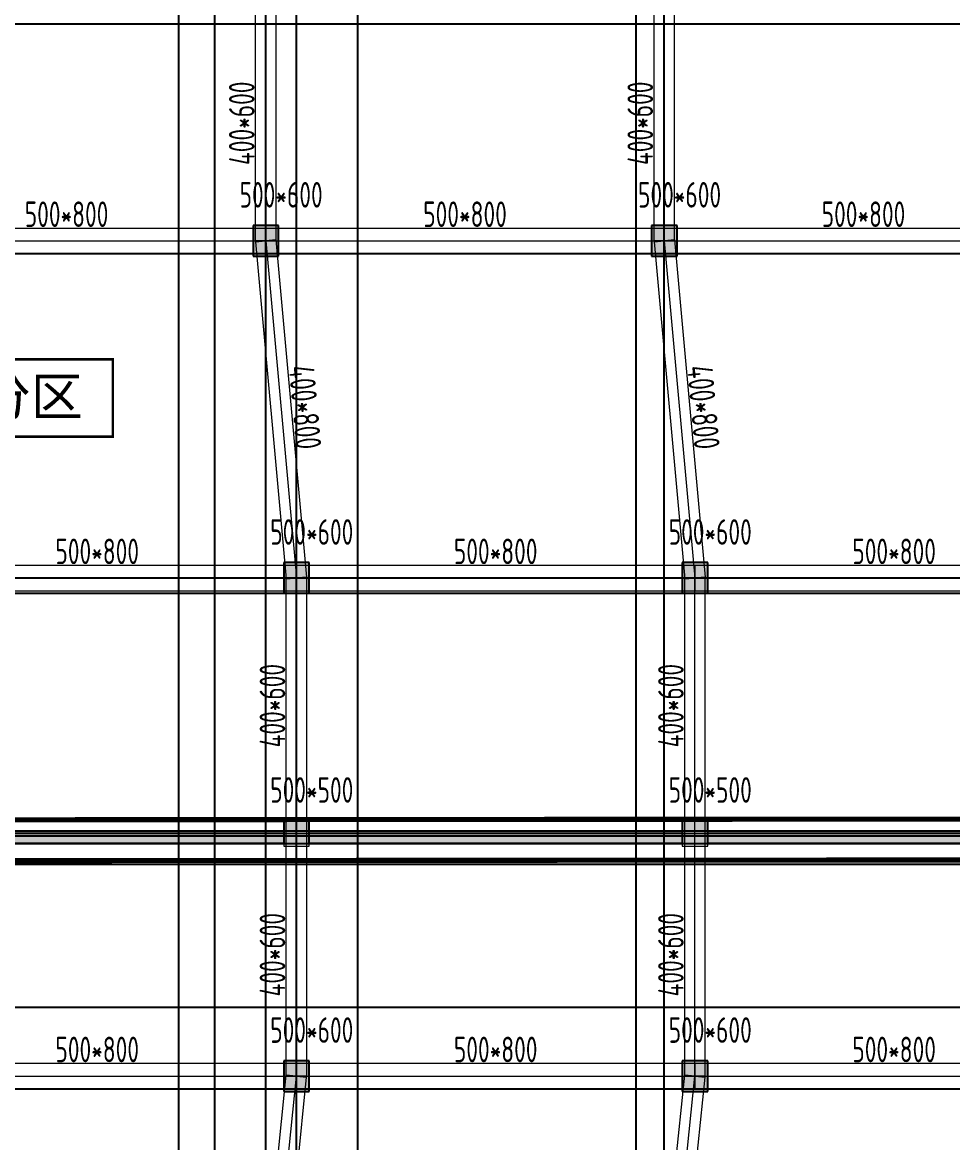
# Model space of a CAD drawing. Extents: x 369444 to 684549, y -549309 to 575337.
# Drawn here: x 439310 to 457518, y 417104 to 439032 of the extents above; entities that cross this region are included whole.
import ezdxf

# ---------------------------------------------------------------- set-up
doc = ezdxf.new("R2010")
doc.units = 0
doc.header["$LTSCALE"] = 1000
doc.header["$MEASUREMENT"] = 0
doc.linetypes.add('DASH', pattern=[0.35, 0.25, -0.1])
for name, color, linetype, lineweight, true_color in [('-1-0-1', 7, 'Continuous', 0, 0xc0c0c0), ('-1-1-2', 7, 'Continuous', 0, 0xc0c0c0), ('-2-0-1', 1, 'Continuous', 0, 0xff0000), ('-2-1-2', 9, 'Continuous', 0, 0x808080), ('1-6-1', 7, 'Continuous', 0, 0x55ff55), ('1-6-2', 7, 'Continuous', 0, 0x55ff55), ('11-6-1', 2, 'Continuous', 0, 0xffff00), ('11-6-2', 2, 'Continuous', 0, 0xffff00), ('11-6-5', 2, 'Continuous', 0, 0xffff00), ('12-6-1', 4, 'Continuous', 0, 0x00ffff), ('12-6-2', 4, 'Continuous', 0, 0x00ffff), ('12-6-5', 4, 'Continuous', 0, 0x00ffff)]:
    doc.layers.add(name, color=color, linetype=linetype, lineweight=lineweight, true_color=true_color)
for name, color, linetype in [('A-WALL-HATCH', 8, 'Continuous'), ('COLUMN', 9, 'Continuous'), ('DOTE', 1, 'Continuous'), ('PUB_HATCH', 8, 'Continuous'), ('WALL', 9, 'Continuous'), ('防火分区线', 7, 'Continuous')]:
    doc.layers.add(name, color=color, linetype=linetype)
doc.styles.add('-黑体', font='simhei.ttf')
doc.styles.add('yjkcad', font='yjkeng.shx', dxfattribs={"width": 0.7, "height": 250, "bigfont": 'yjkchn.shx'})

msp = doc.modelspace()

# ---------------------------------------------------------------- hatches: boundary and pattern name
at = {"layer": 'A-WALL-HATCH'}
for points in [[(444324.7, 434456.6), (444324.7, 435056.6), (443824.7, 435056.6), (443824.7, 434456.6)], [(452124.7, 434456.6), (452124.7, 435056.6), (451624.7, 435056.6), (451624.7, 434456.6)], [(444924.7, 427856.6), (444924.7, 428456.6), (444424.7, 428456.6), (444424.7, 427856.6)], [(452724.7, 427856.6), (452724.7, 428456.6), (452224.7, 428456.6), (452224.7, 427856.6)], [(444924.7, 422957), (444924.7, 423457), (444424.7, 423457), (444424.7, 422957)], [(452724.7, 422957), (452724.7, 423457), (452224.7, 423457), (452224.7, 422957)], [(444924.7, 418106.6), (444924.7, 418706.6), (444424.7, 418706.6), (444424.7, 418106.6)], [(452724.7, 418106.6), (452724.7, 418706.6), (452224.7, 418706.6), (452224.7, 418106.6)]]:
    msp.add_hatch(color=256, dxfattribs=at).paths.add_polyline_path(points)
at = {"layer": 'PUB_HATCH'}
msp.add_hatch(color=256, dxfattribs=at).paths.add_polyline_path([(465724.6, 422957), (465724.6, 423207), (418274.6, 423207), (418191.3, 423040.3), (418274.6, 422957)])

# ---------------------------------------------------------------- linework, layer by layer
at = {"layer": '-1-0-1', "color": 0}
for p in [(444074.3, 434757.1, -3600), (451874.3, 434757.1, -3600), (444674.3, 428157.1, -3600), (452474.3, 428157.1, -3600), (444674.3, 423157.1, -3600), (452474.3, 423157.1, -3600), (444674.3, 418407.1, -3600), (452474.3, 418407.1, -3600)]:
    msp.add_point(p, dxfattribs=at)
at = {"layer": '-1-1-2', "color": 0}
for p, q in [((444074.3, 434757.1, -3600), (444074.3, 434757.1)), ((451874.3, 434757.1, -3600), (451874.3, 434757.1)), ((444674.3, 428157.1, -3600), (444674.3, 428157.1)), ((452474.3, 428157.1, -3600), (452474.3, 428157.1)), ((444674.3, 423157.1, -3600), (444674.3, 423157.1)), ((452474.3, 423157.1, -3600), (452474.3, 423157.1)), ((444674.3, 418407.1, -3600), (444674.3, 418407.1)), ((452474.3, 418407.1, -3600), (452474.3, 418407.1))]:
    msp.add_line(p, q, dxfattribs=at)
at = {"layer": '-2-0-1', "color": 0}
for p, q in [((444074.3, 434757.1, -3600), (444074.3, 439357.1, -3600)), ((451874.3, 434757.1, -3600), (451874.3, 439357.1, -3600)), ((436274.3, 434757.1, -3600), (444074.3, 434757.1, -3600)), ((444074.3, 434757.1, -3600), (444674.3, 428157.1, -3600)), ((444074.3, 434757.1, -3600), (451874.3, 434757.1, -3600)), ((451874.3, 434757.1, -3600), (459674.3, 434757.1, -3600)), ((451874.3, 434757.1, -3600), (452474.3, 428157.1, -3600)), ((436874.3, 428157.1, -3600), (444674.3, 428157.1, -3600)), ((444674.3, 423157.1, -3600), (444674.3, 428157.1, -3600)), ((444674.3, 428157.1, -3600), (452474.3, 428157.1, -3600)), ((452474.3, 428157.1, -3600), (460274.3, 428157.1, -3600)), ((452474.3, 423157.1, -3600), (452474.3, 428157.1, -3600)), ((436874.3, 423157.1, -3600), (444674.3, 423157.1, -3600)), ((444674.3, 418407.1, -3600), (444674.3, 423157.1, -3600)), ((444674.3, 423157.1, -3600), (452474.3, 423157.1, -3600)), ((452474.3, 423157.1, -3600), (460274.3, 423157.1, -3600)), ((452474.3, 418407.1, -3600), (452474.3, 423157.1, -3600)), ((436874.3, 418407.1, -3600), (444674.3, 418407.1, -3600)), ((443974.3, 411557.1, -3600), (444674.3, 418407.1, -3600)), ((444674.3, 418407.1, -3600), (452474.3, 418407.1, -3600)), ((451774.3, 411557.1, -3600), (452474.3, 418407.1, -3600)), ((452474.3, 418407.1, -3600), (460274.3, 418407.1, -3600))]:
    msp.add_line(p, q, dxfattribs=at)
at = {"layer": '-2-1-2', "color": 0}
for p, q in [((444074.3, 434757.1), (444074.3, 439357.1)), ((451874.3, 434757.1), (451874.3, 439357.1)), ((436274.3, 434757.1), (444074.3, 434757.1)), ((444074.3, 434757.1), (444674.3, 428157.1)), ((444074.3, 434757.1), (451874.3, 434757.1)), ((451874.3, 434757.1), (459674.3, 434757.1)), ((451874.3, 434757.1), (452474.3, 428157.1)), ((436874.3, 428157.1), (444674.3, 428157.1)), ((444674.3, 423157.1), (444674.3, 428157.1)), ((444674.3, 428157.1), (452474.3, 428157.1)), ((452474.3, 428157.1), (460274.3, 428157.1)), ((452474.3, 423157.1), (452474.3, 428157.1)), ((436874.3, 423157.1), (444674.3, 423157.1)), ((444674.3, 418407.1), (444674.3, 423157.1)), ((444674.3, 423157.1), (452474.3, 423157.1)), ((452474.3, 423157.1), (460274.3, 423157.1)), ((452474.3, 418407.1), (452474.3, 423157.1)), ((436874.3, 418407.1), (444674.3, 418407.1)), ((443974.3, 411557.1), (444674.3, 418407.1)), ((444674.3, 418407.1), (452474.3, 418407.1)), ((451774.3, 411557.1), (452474.3, 418407.1)), ((452474.3, 418407.1), (460274.3, 418407.1))]:
    msp.add_line(p, q, dxfattribs=at)
at = {"layer": '1-6-1', "color": 0}
for p, q in [((444674.3, 423208.1, -8700), (436874.3, 423208.1, -8700)), ((436874.3, 423208.1, -5100), (444674.3, 423208.1, -5100)), ((444674.3, 423208.1, -5100), (444674.3, 423208.1, -8700)), ((444674.3, 423208.1, -8700), (444674.3, 423208.1, -5100)), ((452474.3, 423208.1, -8700), (444674.3, 423208.1, -8700)), ((444674.3, 423208.1, -5100), (452474.3, 423208.1, -5100)), ((452474.3, 423208.1, -8700), (452474.3, 423208.1, -5100)), ((460274.3, 423208.1, -8700), (452474.3, 423208.1, -8700)), ((452474.3, 423208.1, -5100), (460274.3, 423208.1, -5100)), ((452474.3, 423208.1, -5100), (452474.3, 423208.1, -8700)), ((444674.3, 422958.1, -5100), (436874.3, 422958.1, -5100)), ((436874.3, 422958.1, -8700), (444674.3, 422958.1, -8700)), ((444674.3, 422958.1, -8700), (444674.3, 422958.1, -5100)), ((444674.3, 422958.1, -5100), (444674.3, 422958.1, -8700)), ((452474.3, 422958.1, -5100), (444674.3, 422958.1, -5100)), ((444674.3, 422958.1, -8700), (452474.3, 422958.1, -8700)), ((452474.3, 422958.1, -5100), (452474.3, 422958.1, -8700)), ((460274.3, 422958.1, -5100), (452474.3, 422958.1, -5100)), ((452474.3, 422958.1, -8700), (460274.3, 422958.1, -8700)), ((452474.3, 422958.1, -8700), (452474.3, 422958.1, -5100))]:
    msp.add_line(p, q, dxfattribs=at)
at = {"layer": '1-6-2', "color": 0}
for p, q in [((444674.3, 423157.1, -5100), (436874.3, 423157.1, -5100)), ((436874.3, 423157.1, -8700), (444674.3, 423157.1, -8700)), ((444674.3, 423157.1, -8700), (444674.3, 423157.1, -5100)), ((444674.3, 423157.1, -5100), (444674.3, 423157.1, -8700)), ((452474.3, 423157.1, -5100), (444674.3, 423157.1, -5100)), ((444674.3, 423157.1, -8700), (452474.3, 423157.1, -8700)), ((452474.3, 423157.1, -5100), (452474.3, 423157.1, -8700)), ((460274.3, 423157.1, -5100), (452474.3, 423157.1, -5100)), ((452474.3, 423157.1, -8700), (460274.3, 423157.1, -8700)), ((452474.3, 423157.1, -8700), (452474.3, 423157.1, -5100))]:
    msp.add_line(p, q, dxfattribs=at)
at = {"layer": '11-6-1', "color": 0}
for p, q in [((443824.3, 435057.1, -5100), (443824.3, 434457.1, -5100)), ((444324.3, 435057.1, -5100), (443824.3, 435057.1, -5100)), ((443824.3, 435057.1, -8700), (443824.3, 434457.1, -8700)), ((444324.3, 435057.1, -8700), (443824.3, 435057.1, -8700)), ((443824.3, 435057.1, -8700), (443824.3, 435057.1, -5100)), ((444324.3, 434457.1, -5100), (444324.3, 435057.1, -5100)), ((444324.3, 434457.1, -8700), (444324.3, 435057.1, -8700)), ((444324.3, 435057.1, -8700), (444324.3, 435057.1, -5100)), ((451624.3, 435057.1, -5100), (451624.3, 434457.1, -5100)), ((452124.3, 435057.1, -5100), (451624.3, 435057.1, -5100)), ((451624.3, 435057.1, -8700), (451624.3, 434457.1, -8700)), ((452124.3, 435057.1, -8700), (451624.3, 435057.1, -8700)), ((451624.3, 435057.1, -8700), (451624.3, 435057.1, -5100)), ((452124.3, 434457.1, -5100), (452124.3, 435057.1, -5100)), ((452124.3, 434457.1, -8700), (452124.3, 435057.1, -8700)), ((452124.3, 435057.1, -8700), (452124.3, 435057.1, -5100)), ((443824.3, 434457.1, -5100), (444324.3, 434457.1, -5100)), ((443824.3, 434457.1, -8700), (444324.3, 434457.1, -8700)), ((443824.3, 434457.1, -8700), (443824.3, 434457.1, -5100)), ((444324.3, 434457.1, -8700), (444324.3, 434457.1, -5100)), ((451624.3, 434457.1, -5100), (452124.3, 434457.1, -5100)), ((451624.3, 434457.1, -8700), (452124.3, 434457.1, -8700)), ((451624.3, 434457.1, -8700), (451624.3, 434457.1, -5100)), ((452124.3, 434457.1, -8700), (452124.3, 434457.1, -5100)), ((444424.3, 428457.1), (444424.3, 427857.1)), ((444924.3, 428457.1), (444424.3, 428457.1)), ((444424.3, 428457.1, -3600), (444424.3, 427857.1, -3600)), ((444924.3, 428457.1, -3600), (444424.3, 428457.1, -3600)), ((444424.3, 428457.1, -3600), (444424.3, 428457.1)), ((444924.3, 427857.1), (444924.3, 428457.1)), ((444924.3, 427857.1, -3600), (444924.3, 428457.1, -3600)), ((444924.3, 428457.1, -3600), (444924.3, 428457.1)), ((452224.3, 428457.1), (452224.3, 427857.1)), ((452724.3, 428457.1), (452224.3, 428457.1)), ((452224.3, 428457.1, -3600), (452224.3, 427857.1, -3600)), ((452724.3, 428457.1, -3600), (452224.3, 428457.1, -3600)), ((452224.3, 428457.1, -3600), (452224.3, 428457.1)), ((452724.3, 427857.1), (452724.3, 428457.1)), ((452724.3, 427857.1, -3600), (452724.3, 428457.1, -3600)), ((452724.3, 428457.1, -3600), (452724.3, 428457.1)), ((444424.3, 427857.1), (444924.3, 427857.1)), ((444424.3, 427857.1, -3600), (444924.3, 427857.1, -3600)), ((444424.3, 427857.1, -3600), (444424.3, 427857.1)), ((444924.3, 427857.1, -3600), (444924.3, 427857.1)), ((452224.3, 427857.1), (452724.3, 427857.1)), ((452224.3, 427857.1, -3600), (452724.3, 427857.1, -3600)), ((452224.3, 427857.1, -3600), (452224.3, 427857.1)), ((452724.3, 427857.1, -3600), (452724.3, 427857.1)), ((444424.3, 423407.1, -5100), (444424.3, 422907.1, -5100)), ((444924.3, 423407.1, -5100), (444424.3, 423407.1, -5100)), ((444424.3, 423407.1, -8700), (444424.3, 422907.1, -8700)), ((444924.3, 423407.1, -8700), (444424.3, 423407.1, -8700)), ((444424.3, 423407.1, -8700), (444424.3, 423407.1, -5100)), ((444924.3, 422907.1, -5100), (444924.3, 423407.1, -5100)), ((444924.3, 422907.1, -8700), (444924.3, 423407.1, -8700)), ((444924.3, 423407.1, -8700), (444924.3, 423407.1, -5100)), ((452224.3, 423407.1, -5100), (452224.3, 422907.1, -5100)), ((452724.3, 423407.1, -5100), (452224.3, 423407.1, -5100)), ((452224.3, 423407.1, -8700), (452224.3, 422907.1, -8700)), ((452724.3, 423407.1, -8700), (452224.3, 423407.1, -8700)), ((452224.3, 423407.1, -8700), (452224.3, 423407.1, -5100)), ((452724.3, 422907.1, -5100), (452724.3, 423407.1, -5100)), ((452724.3, 422907.1, -8700), (452724.3, 423407.1, -8700)), ((452724.3, 423407.1, -8700), (452724.3, 423407.1, -5100)), ((444424.3, 422907.1, -5100), (444924.3, 422907.1, -5100)), ((444424.3, 422907.1, -8700), (444924.3, 422907.1, -8700)), ((444424.3, 422907.1, -8700), (444424.3, 422907.1, -5100)), ((444924.3, 422907.1, -8700), (444924.3, 422907.1, -5100)), ((452224.3, 422907.1, -5100), (452724.3, 422907.1, -5100)), ((452224.3, 422907.1, -8700), (452724.3, 422907.1, -8700)), ((452224.3, 422907.1, -8700), (452224.3, 422907.1, -5100)), ((452724.3, 422907.1, -8700), (452724.3, 422907.1, -5100)), ((444424.3, 418707.1), (444424.3, 418107.1)), ((444924.3, 418707.1), (444424.3, 418707.1)), ((444424.3, 418707.1, -3600), (444424.3, 418107.1, -3600)), ((444924.3, 418707.1, -3600), (444424.3, 418707.1, -3600)), ((444424.3, 418707.1, -3600), (444424.3, 418707.1)), ((444924.3, 418107.1), (444924.3, 418707.1)), ((444924.3, 418107.1, -3600), (444924.3, 418707.1, -3600)), ((444924.3, 418707.1, -3600), (444924.3, 418707.1)), ((452224.3, 418707.1), (452224.3, 418107.1)), ((452724.3, 418707.1), (452224.3, 418707.1)), ((452224.3, 418707.1, -3600), (452224.3, 418107.1, -3600)), ((452724.3, 418707.1, -3600), (452224.3, 418707.1, -3600)), ((452224.3, 418707.1, -3600), (452224.3, 418707.1)), ((452724.3, 418107.1), (452724.3, 418707.1)), ((452724.3, 418107.1, -3600), (452724.3, 418707.1, -3600)), ((452724.3, 418707.1, -3600), (452724.3, 418707.1)), ((444424.3, 418107.1), (444924.3, 418107.1)), ((444424.3, 418107.1, -3600), (444924.3, 418107.1, -3600)), ((444424.3, 418107.1, -3600), (444424.3, 418107.1)), ((444924.3, 418107.1, -3600), (444924.3, 418107.1)), ((452224.3, 418107.1), (452724.3, 418107.1)), ((452224.3, 418107.1, -3600), (452724.3, 418107.1, -3600)), ((452224.3, 418107.1, -3600), (452224.3, 418107.1)), ((452724.3, 418107.1, -3600), (452724.3, 418107.1))]:
    msp.add_line(p, q, dxfattribs=at)
at = {"layer": '11-6-2', "color": 0}
for p, q in [((444074.3, 434757.1, -8700), (444074.3, 434757.1, -5100)), ((451874.3, 434757.1, -8700), (451874.3, 434757.1, -5100)), ((444674.3, 428157.1, -3600), (444674.3, 428157.1)), ((452474.3, 428157.1, -3600), (452474.3, 428157.1)), ((444674.3, 423157.1, -8700), (444674.3, 423157.1, -5100)), ((452474.3, 423157.1, -8700), (452474.3, 423157.1, -5100)), ((444674.3, 418407.1, -3600), (444674.3, 418407.1)), ((452474.3, 418407.1, -3600), (452474.3, 418407.1))]:
    msp.add_line(p, q, dxfattribs=at)
at = {"layer": '12-6-1', "color": 0}
for p, q in [((443874.3, 434757.1, -5100), (443874.3, 439357.1, -5100)), ((443874.3, 434757.1, -5700), (443874.3, 439357.1, -5700)), ((444274.3, 434757.1, -5100), (444274.3, 439357.1, -5100)), ((444274.3, 434757.1, -5700), (444274.3, 439357.1, -5700)), ((451674.3, 434757.1, -5100), (451674.3, 439357.1, -5100)), ((451674.3, 434757.1, -5700), (451674.3, 439357.1, -5700)), ((452074.3, 434757.1, -5100), (452074.3, 439357.1, -5100)), ((452074.3, 434757.1, -5700), (452074.3, 439357.1, -5700)), ((436274.3, 435007.1, -5100), (444074.3, 435007.1, -5100)), ((436274.3, 435007.1, -5900), (444074.3, 435007.1, -5900)), ((444074.3, 435007.1, -5100), (444074.3, 434507.1, -5100)), ((444074.3, 435007.1, -5900), (444074.3, 435007.1, -5100)), ((444074.3, 434507.1, -5900), (444074.3, 435007.1, -5900)), ((444074.3, 435007.1, -5100), (444074.3, 434507.1, -5100)), ((444074.3, 435007.1, -5900), (444074.3, 435007.1, -5100)), ((444074.3, 434507.1, -5900), (444074.3, 435007.1, -5900)), ((444074.3, 435007.1, -5100), (451874.3, 435007.1, -5100)), ((444074.3, 435007.1, -5900), (451874.3, 435007.1, -5900)), ((451874.3, 435007.1, -5100), (451874.3, 434507.1, -5100)), ((451874.3, 435007.1, -5900), (451874.3, 435007.1, -5100)), ((451874.3, 434507.1, -5900), (451874.3, 435007.1, -5900)), ((451874.3, 435007.1, -5100), (459674.3, 435007.1, -5100)), ((451874.3, 435007.1, -5900), (459674.3, 435007.1, -5900)), ((451874.3, 435007.1, -5100), (451874.3, 434507.1, -5100)), ((451874.3, 435007.1, -5900), (451874.3, 435007.1, -5100)), ((451874.3, 434507.1, -5900), (451874.3, 435007.1, -5900)), ((443874.3, 434757.1, -5100), (444274.3, 434757.1, -5100)), ((443874.3, 434757.1, -5700), (443874.3, 434757.1, -5100)), ((444274.3, 434757.1, -5700), (443874.3, 434757.1, -5700)), ((444273.5, 434775.2, -5100), (443875.1, 434738.9, -5100)), ((443875.1, 434738.9, -5900), (444273.5, 434775.2, -5900)), ((443875.1, 434738.9, -5100), (443875.1, 434738.9, -5900)), ((443875.1, 434738.9, -5100), (444475.1, 428138.9, -5100)), ((443875.1, 434738.9, -5900), (444475.1, 428138.9, -5900)), ((444273.5, 434775.2, -5900), (444273.5, 434775.2, -5100)), ((444273.5, 434775.2, -5100), (444873.5, 428175.2, -5100)), ((444273.5, 434775.2, -5900), (444873.5, 428175.2, -5900)), ((444274.3, 434757.1, -5100), (444274.3, 434757.1, -5700)), ((451674.3, 434757.1, -5100), (452074.3, 434757.1, -5100)), ((451674.3, 434757.1, -5700), (451674.3, 434757.1, -5100)), ((452074.3, 434757.1, -5700), (451674.3, 434757.1, -5700)), ((452073.5, 434775.2, -5100), (451675.1, 434738.9, -5100)), ((451675.1, 434738.9, -5900), (452073.5, 434775.2, -5900)), ((451675.1, 434738.9, -5100), (451675.1, 434738.9, -5900)), ((451675.1, 434738.9, -5100), (452275.1, 428138.9, -5100)), ((451675.1, 434738.9, -5900), (452275.1, 428138.9, -5900)), ((452073.5, 434775.2, -5900), (452073.5, 434775.2, -5100)), ((452073.5, 434775.2, -5100), (452673.5, 428175.2, -5100)), ((452073.5, 434775.2, -5900), (452673.5, 428175.2, -5900)), ((452074.3, 434757.1, -5100), (452074.3, 434757.1, -5700)), ((436274.3, 434507.1, -5100), (444074.3, 434507.1, -5100)), ((436274.3, 434507.1, -5900), (444074.3, 434507.1, -5900)), ((444074.3, 434507.1, -5100), (444074.3, 434507.1, -5900)), ((444074.3, 434507.1, -5100), (444074.3, 434507.1, -5900)), ((444074.3, 434507.1, -5100), (451874.3, 434507.1, -5100)), ((444074.3, 434507.1, -5900), (451874.3, 434507.1, -5900)), ((451874.3, 434507.1, -5100), (451874.3, 434507.1, -5900)), ((451874.3, 434507.1, -5100), (459674.3, 434507.1, -5100)), ((451874.3, 434507.1, -5900), (459674.3, 434507.1, -5900)), ((451874.3, 434507.1, -5100), (451874.3, 434507.1, -5900)), ((436874.3, 428407.1), (444674.3, 428407.1)), ((436874.3, 428407.1, -800), (444674.3, 428407.1, -800)), ((444674.3, 428407.1), (444674.3, 427907.1)), ((444674.3, 428407.1, -800), (444674.3, 428407.1)), ((444674.3, 427907.1, -800), (444674.3, 428407.1, -800)), ((444674.3, 428407.1), (444674.3, 427907.1)), ((444674.3, 428407.1, -800), (444674.3, 428407.1)), ((444674.3, 427907.1, -800), (444674.3, 428407.1, -800)), ((444674.3, 428407.1), (452474.3, 428407.1)), ((444674.3, 428407.1, -800), (452474.3, 428407.1, -800)), ((452474.3, 428407.1), (452474.3, 427907.1)), ((452474.3, 428407.1, -800), (452474.3, 428407.1)), ((452474.3, 427907.1, -800), (452474.3, 428407.1, -800)), ((452474.3, 428407.1), (460274.3, 428407.1)), ((452474.3, 428407.1, -800), (460274.3, 428407.1, -800)), ((452474.3, 428407.1), (452474.3, 427907.1)), ((452474.3, 428407.1, -800), (452474.3, 428407.1)), ((452474.3, 427907.1, -800), (452474.3, 428407.1, -800)), ((444474.3, 428157.1), (444874.3, 428157.1)), ((444474.3, 428157.1, -600), (444474.3, 428157.1)), ((444874.3, 428157.1, -600), (444474.3, 428157.1, -600)), ((444474.3, 423157.1), (444474.3, 428157.1)), ((444474.3, 423157.1, -600), (444474.3, 428157.1, -600)), ((444873.5, 428175.2, -5100), (444475.1, 428138.9, -5100)), ((444475.1, 428138.9, -5900), (444873.5, 428175.2, -5900)), ((444475.1, 428138.9, -5100), (444475.1, 428138.9, -5900)), ((444873.5, 428175.2, -5900), (444873.5, 428175.2, -5100)), ((444874.3, 428157.1), (444874.3, 428157.1, -600)), ((444874.3, 423157.1), (444874.3, 428157.1)), ((444874.3, 423157.1, -600), (444874.3, 428157.1, -600)), ((452274.3, 428157.1), (452674.3, 428157.1)), ((452274.3, 428157.1, -600), (452274.3, 428157.1)), ((452674.3, 428157.1, -600), (452274.3, 428157.1, -600)), ((452274.3, 423157.1), (452274.3, 428157.1)), ((452274.3, 423157.1, -600), (452274.3, 428157.1, -600)), ((452673.5, 428175.2, -5100), (452275.1, 428138.9, -5100)), ((452275.1, 428138.9, -5900), (452673.5, 428175.2, -5900)), ((452275.1, 428138.9, -5100), (452275.1, 428138.9, -5900)), ((452673.5, 428175.2, -5900), (452673.5, 428175.2, -5100)), ((452674.3, 428157.1), (452674.3, 428157.1, -600)), ((452674.3, 423157.1), (452674.3, 428157.1)), ((452674.3, 423157.1, -600), (452674.3, 428157.1, -600)), ((436874.3, 427907.1), (444674.3, 427907.1)), ((436874.3, 427907.1, -800), (444674.3, 427907.1, -800)), ((444674.3, 427907.1), (444674.3, 427907.1, -800)), ((444674.3, 427907.1), (444674.3, 427907.1, -800)), ((444674.3, 427907.1), (452474.3, 427907.1)), ((444674.3, 427907.1, -800), (452474.3, 427907.1, -800)), ((452474.3, 427907.1), (452474.3, 427907.1, -800)), ((452474.3, 427907.1), (460274.3, 427907.1)), ((452474.3, 427907.1, -800), (460274.3, 427907.1, -800)), ((452474.3, 427907.1), (452474.3, 427907.1, -800)), ((444474.3, 423157.1), (444874.3, 423157.1)), ((444474.3, 423157.1, -600), (444474.3, 423157.1)), ((444874.3, 423157.1, -600), (444474.3, 423157.1, -600)), ((444474.3, 418407.1), (444474.3, 423157.1)), ((444474.3, 418407.1, -600), (444474.3, 423157.1, -600)), ((444474.3, 423157.1), (444874.3, 423157.1)), ((444474.3, 423157.1, -600), (444474.3, 423157.1)), ((444874.3, 423157.1, -600), (444474.3, 423157.1, -600)), ((444874.3, 423157.1), (444874.3, 423157.1, -600)), ((444874.3, 418407.1), (444874.3, 423157.1)), ((444874.3, 418407.1, -600), (444874.3, 423157.1, -600)), ((444874.3, 423157.1), (444874.3, 423157.1, -600)), ((452274.3, 423157.1), (452674.3, 423157.1)), ((452274.3, 423157.1, -600), (452274.3, 423157.1)), ((452674.3, 423157.1, -600), (452274.3, 423157.1, -600)), ((452274.3, 418407.1), (452274.3, 423157.1)), ((452274.3, 418407.1, -600), (452274.3, 423157.1, -600)), ((452274.3, 423157.1), (452674.3, 423157.1)), ((452274.3, 423157.1, -600), (452274.3, 423157.1)), ((452674.3, 423157.1, -600), (452274.3, 423157.1, -600)), ((452674.3, 423157.1), (452674.3, 423157.1, -600)), ((452674.3, 418407.1), (452674.3, 423157.1)), ((452674.3, 418407.1, -600), (452674.3, 423157.1, -600)), ((452674.3, 423157.1), (452674.3, 423157.1, -600)), ((436874.3, 418657.1), (444674.3, 418657.1)), ((436874.3, 418657.1, -800), (444674.3, 418657.1, -800)), ((444674.3, 418657.1), (444674.3, 418157.1)), ((444674.3, 418657.1, -800), (444674.3, 418657.1)), ((444674.3, 418157.1, -800), (444674.3, 418657.1, -800)), ((444674.3, 418657.1), (444674.3, 418157.1)), ((444674.3, 418657.1, -800), (444674.3, 418657.1)), ((444674.3, 418157.1, -800), (444674.3, 418657.1, -800)), ((444674.3, 418657.1), (452474.3, 418657.1)), ((444674.3, 418657.1, -800), (452474.3, 418657.1, -800)), ((452474.3, 418657.1), (452474.3, 418157.1)), ((452474.3, 418657.1, -800), (452474.3, 418657.1)), ((452474.3, 418157.1, -800), (452474.3, 418657.1, -800)), ((452474.3, 418657.1), (460274.3, 418657.1)), ((452474.3, 418657.1, -800), (460274.3, 418657.1, -800)), ((452474.3, 418657.1), (452474.3, 418157.1)), ((452474.3, 418657.1, -800), (452474.3, 418657.1)), ((452474.3, 418157.1, -800), (452474.3, 418657.1, -800)), ((443775.4, 411577.4), (444475.4, 418427.4)), ((443775.4, 411577.4, -800), (444475.4, 418427.4, -800)), ((444173.3, 411536.7), (444873.3, 418386.7)), ((444173.3, 411536.7, -800), (444873.3, 418386.7, -800)), ((444474.3, 418407.1), (444874.3, 418407.1)), ((444474.3, 418407.1, -600), (444474.3, 418407.1)), ((444874.3, 418407.1, -600), (444474.3, 418407.1, -600)), ((444475.4, 418427.4), (444873.3, 418386.7)), ((444475.4, 418427.4, -800), (444475.4, 418427.4)), ((444873.3, 418386.7, -800), (444475.4, 418427.4, -800)), ((444873.3, 418386.7), (444873.3, 418386.7, -800)), ((444874.3, 418407.1), (444874.3, 418407.1, -600)), ((451575.4, 411577.4), (452275.4, 418427.4)), ((451575.4, 411577.4, -800), (452275.4, 418427.4, -800)), ((451973.3, 411536.7), (452673.3, 418386.7)), ((451973.3, 411536.7, -800), (452673.3, 418386.7, -800)), ((452274.3, 418407.1), (452674.3, 418407.1)), ((452274.3, 418407.1, -600), (452274.3, 418407.1)), ((452674.3, 418407.1, -600), (452274.3, 418407.1, -600)), ((452275.4, 418427.4), (452673.3, 418386.7)), ((452275.4, 418427.4, -800), (452275.4, 418427.4)), ((452673.3, 418386.7, -800), (452275.4, 418427.4, -800)), ((452673.3, 418386.7), (452673.3, 418386.7, -800)), ((452674.3, 418407.1), (452674.3, 418407.1, -600)), ((436874.3, 418157.1), (444674.3, 418157.1)), ((436874.3, 418157.1, -800), (444674.3, 418157.1, -800)), ((444674.3, 418157.1), (444674.3, 418157.1, -800)), ((444674.3, 418157.1), (444674.3, 418157.1, -800)), ((444674.3, 418157.1), (452474.3, 418157.1)), ((444674.3, 418157.1, -800), (452474.3, 418157.1, -800)), ((452474.3, 418157.1), (452474.3, 418157.1, -800)), ((452474.3, 418157.1), (460274.3, 418157.1)), ((452474.3, 418157.1, -800), (460274.3, 418157.1, -800)), ((452474.3, 418157.1), (452474.3, 418157.1, -800))]:
    msp.add_line(p, q, dxfattribs=at)
at = {"layer": '12-6-2', "color": 0}
for p, q in [((444074.3, 434757.1, -5100), (444074.3, 439357.1, -5100)), ((451874.3, 434757.1, -5100), (451874.3, 439357.1, -5100)), ((436274.3, 434757.1, -5100), (444074.3, 434757.1, -5100)), ((444074.3, 434757.1, -5100), (444674.3, 428157.1, -5100)), ((444074.3, 434757.1, -5100), (451874.3, 434757.1, -5100)), ((451874.3, 434757.1, -5100), (452474.3, 428157.1, -5100)), ((451874.3, 434757.1, -5100), (459674.3, 434757.1, -5100)), ((436874.3, 428157.1), (444674.3, 428157.1)), ((444674.3, 423157.1), (444674.3, 428157.1)), ((444674.3, 428157.1), (452474.3, 428157.1)), ((452474.3, 423157.1), (452474.3, 428157.1)), ((452474.3, 428157.1), (460274.3, 428157.1)), ((444674.3, 418407.1), (444674.3, 423157.1)), ((452474.3, 418407.1), (452474.3, 423157.1)), ((436874.3, 418407.1), (444674.3, 418407.1)), ((443974.3, 411557.1), (444674.3, 418407.1)), ((444674.3, 418407.1), (452474.3, 418407.1)), ((451774.3, 411557.1), (452474.3, 418407.1)), ((452474.3, 418407.1), (460274.3, 418407.1))]:
    msp.add_line(p, q, dxfattribs=at)
at = {"layer": 'COLUMN', "color": 8}
for p, q in [((444324.7, 435056.6), (443824.7, 435056.6)), ((443824.7, 435056.6), (443824.7, 434456.6)), ((444324.7, 434456.6), (444324.7, 435056.6)), ((452124.7, 435056.6), (451624.7, 435056.6)), ((451624.7, 435056.6), (451624.7, 434456.6)), ((452124.7, 434456.6), (452124.7, 435056.6)), ((443824.7, 434456.6), (444324.7, 434456.6)), ((451624.7, 434456.6), (452124.7, 434456.6)), ((444924.7, 428456.6), (444424.7, 428456.6)), ((444424.7, 428456.6), (444424.7, 427856.6)), ((444924.7, 427856.6), (444924.7, 428456.6)), ((452724.7, 428456.6), (452224.7, 428456.6)), ((452224.7, 428456.6), (452224.7, 427856.6)), ((452724.7, 427856.6), (452724.7, 428456.6)), ((444424.7, 427856.6), (444924.7, 427856.6)), ((452224.7, 427856.6), (452724.7, 427856.6)), ((444924.7, 423457), (444424.7, 423457)), ((444424.7, 423457), (444424.7, 422957)), ((444924.7, 422957), (444924.7, 423457)), ((452724.7, 423457), (452224.7, 423457)), ((452224.7, 423457), (452224.7, 422957)), ((452724.7, 422957), (452724.7, 423457)), ((444424.7, 422957), (444924.7, 422957)), ((452224.7, 422957), (452724.7, 422957)), ((444924.7, 418706.6), (444424.7, 418706.6)), ((444424.7, 418706.6), (444424.7, 418106.6)), ((444924.7, 418106.6), (444924.7, 418706.6)), ((452724.7, 418706.6), (452224.7, 418706.6)), ((452224.7, 418706.6), (452224.7, 418106.6)), ((452724.7, 418106.6), (452724.7, 418706.6)), ((444424.7, 418106.6), (444924.7, 418106.6)), ((452224.7, 418106.6), (452724.7, 418106.6))]:
    msp.add_line(p, q, dxfattribs=at)
at = {"layer": 'DOTE', "color": 8}
for p, q in [((442374.5, 261807), (442374.5, 476704.8)), ((443074.5, 59364.2), (443074.5, 476704.8)), ((444074.5, 261807), (444074.5, 476704.8)), ((444674.5, 261807), (444674.5, 476704.8)), ((445874.5, 59364.2), (445874.5, 476704.8)), ((451324.5, 59364.2), (451324.5, 476704.8)), ((451874.5, 261807), (451874.5, 476704.8))]:
    msp.add_line(p, q, dxfattribs=at)
at = {"layer": 'DOTE', "color": 8, "lineweight": -2}
for p, q in [((377844.4, 439007), (624570.9, 439007)), ((377844.4, 434507), (624570.9, 434507)), ((377844.4, 428157), (624570.9, 428157)), ((377844.4, 427857), (624570.9, 427857)), ((377844.4, 423107), (624570.9, 423107)), ((377844.4, 422557), (624570.9, 422557)), ((377844.4, 419757), (624570.9, 419757)), ((377844.4, 418157), (624570.9, 418157))]:
    msp.add_line(p, q, dxfattribs=at)
at = {"layer": 'WALL'}
for p, q in [((418274.6, 423207), (465724.6, 423207)), ((418274.6, 422957), (465724.6, 422957))]:
    msp.add_line(p, q, dxfattribs=at)
at = {"layer": 'WALL', "linetype": 'ByBlock'}
for p, q in [((444424.7, 423157), (437124.7, 423157)), ((452224.7, 423157), (444924.7, 423157)), ((460024.7, 423157), (452724.7, 423157)), ((444424.7, 422957), (437124.7, 422957)), ((452224.7, 422957), (444924.7, 422957)), ((460024.7, 422957), (452724.7, 422957))]:
    msp.add_line(p, q, dxfattribs=at)
at = {"layer": '防火分区线', "color": 114, "linetype": 'DASH', "ltscale": 8, "const_width": 100}
for points in [[(415849.5, 423407.1), (465574.6, 423442.4), (465574.6, 426257), (468124.5, 426257), (468124.5, 429057), (470474.5, 429057), (470474.5, 452957), (478324.5, 452957)], [(415449.8, 422606.9), (466374.6, 422643), (466374.6, 425457), (468924.5, 425457), (468924.5, 428257), (471274.5, 428257), (471274.5, 452157), (479124.5, 452157)]]:
    msp.add_lwpolyline(points, dxfattribs=at)
at = {"layer": '防火分区线', "color": 3, "const_width": 50}
msp.add_lwpolyline([(441079.8, 432434.9), (433995.7, 432434.9), (433995.7, 430921.6), (441079.8, 430921.6)], close=True, dxfattribs=at)
at = {"layer": '防火分区线', "color": 130, "linetype": 'DASH', "ltscale": 8, "const_width": 100}
for points in [[(478324.6, 426257), (465574.6, 426257), (465574.6, 423442.4), (417774.5, 423406.6), (417774.5, 408842.7), (423274.5, 408842.8), (423274.5, 402407), (428674.5, 402407), (428674.5, 406442.7), (432374.5, 406442.7), (432374.5, 396756.9), (440624.5, 396756.9), (440624.5, 402156.9), (436024.6, 402156.9), (436024.6, 403807), (440674.5, 403807), (440674.5, 406106.9), (491024.6, 406106.9)], [(479124.6, 425457), (466374.6, 425457), (466374.6, 422643), (418574.5, 422607.2), (418574.5, 409642.7), (424074.5, 409642.8), (424074.5, 403207), (427874.5, 403207), (427874.5, 407242.7), (433174.5, 407242.7), (433174.5, 397556.9), (439824.5, 397556.9), (439824.5, 401356.9), (435224.6, 401356.9), (435224.6, 404607), (439874.5, 404607), (439874.5, 406906.9), (491824.6, 406906.9)]]:
    msp.add_lwpolyline(points, dxfattribs=at)

# ---------------------------------------------------------------- texts
at = {"layer": '11-6-5', "color": 0, "char_height": 500, "attachment_point": 8, "style": 'yjkcad'}
for s, insert in [('500*600', (444374.3, 435407.1, -3600)), ('500*600', (452174.3, 435407.1, -3600)), ('500*600', (444974.3, 428807.1, -3600)), ('500*600', (452774.3, 428807.1, -3600)), ('500*500', (444974.3, 423757.1, -3600)), ('500*500', (452774.3, 423757.1, -3600)), ('500*600', (444974.3, 419057.1, -3600)), ('500*600', (452774.3, 419057.1, -3600))]:
    msp.add_mtext(s, dxfattribs=dict(at, insert=insert))
at = {"layer": '12-6-5', "color": 0, "char_height": 500, "attachment_point": 8, "style": 'yjkcad'}
for s, insert, rotation in [('400*600', (443854.3, 437057.1), 90), ('400*600', (451654.3, 437057.1), 90), ('400*800', (444593.4, 431477), 275.19443), ('400*800', (452393.4, 431477), 275.19443), ('500*800', (448574.3, 428427.1), 360), ('400*600', (444454.3, 425657.1), 90), ('400*600', (452254.3, 425657.1), 90), ('400*600', (444454.3, 420782.1), 90), ('400*600', (452254.3, 420782.1), 90), ('500*800', (448574.3, 418677.1), 0)]:
    msp.add_mtext(s, dxfattribs=dict(at, insert=insert, rotation=rotation))
for insert in [(440174.3, 435027.1), (447974.3, 435027.1), (455774.3, 435027.1), (440774.3, 428427.1), (456374.3, 428427.1), (440774.3, 418677.1), (456374.3, 418677.1)]:
    msp.add_mtext('500*800', dxfattribs=dict(at, insert=insert))
at = {"layer": '防火分区线', "style": '-黑体'}
msp.add_text('第二防火分区', height=746.84, dxfattribs=at).set_placement((434380.4, 431337.8))

doc.saveas('drawing.dxf')
